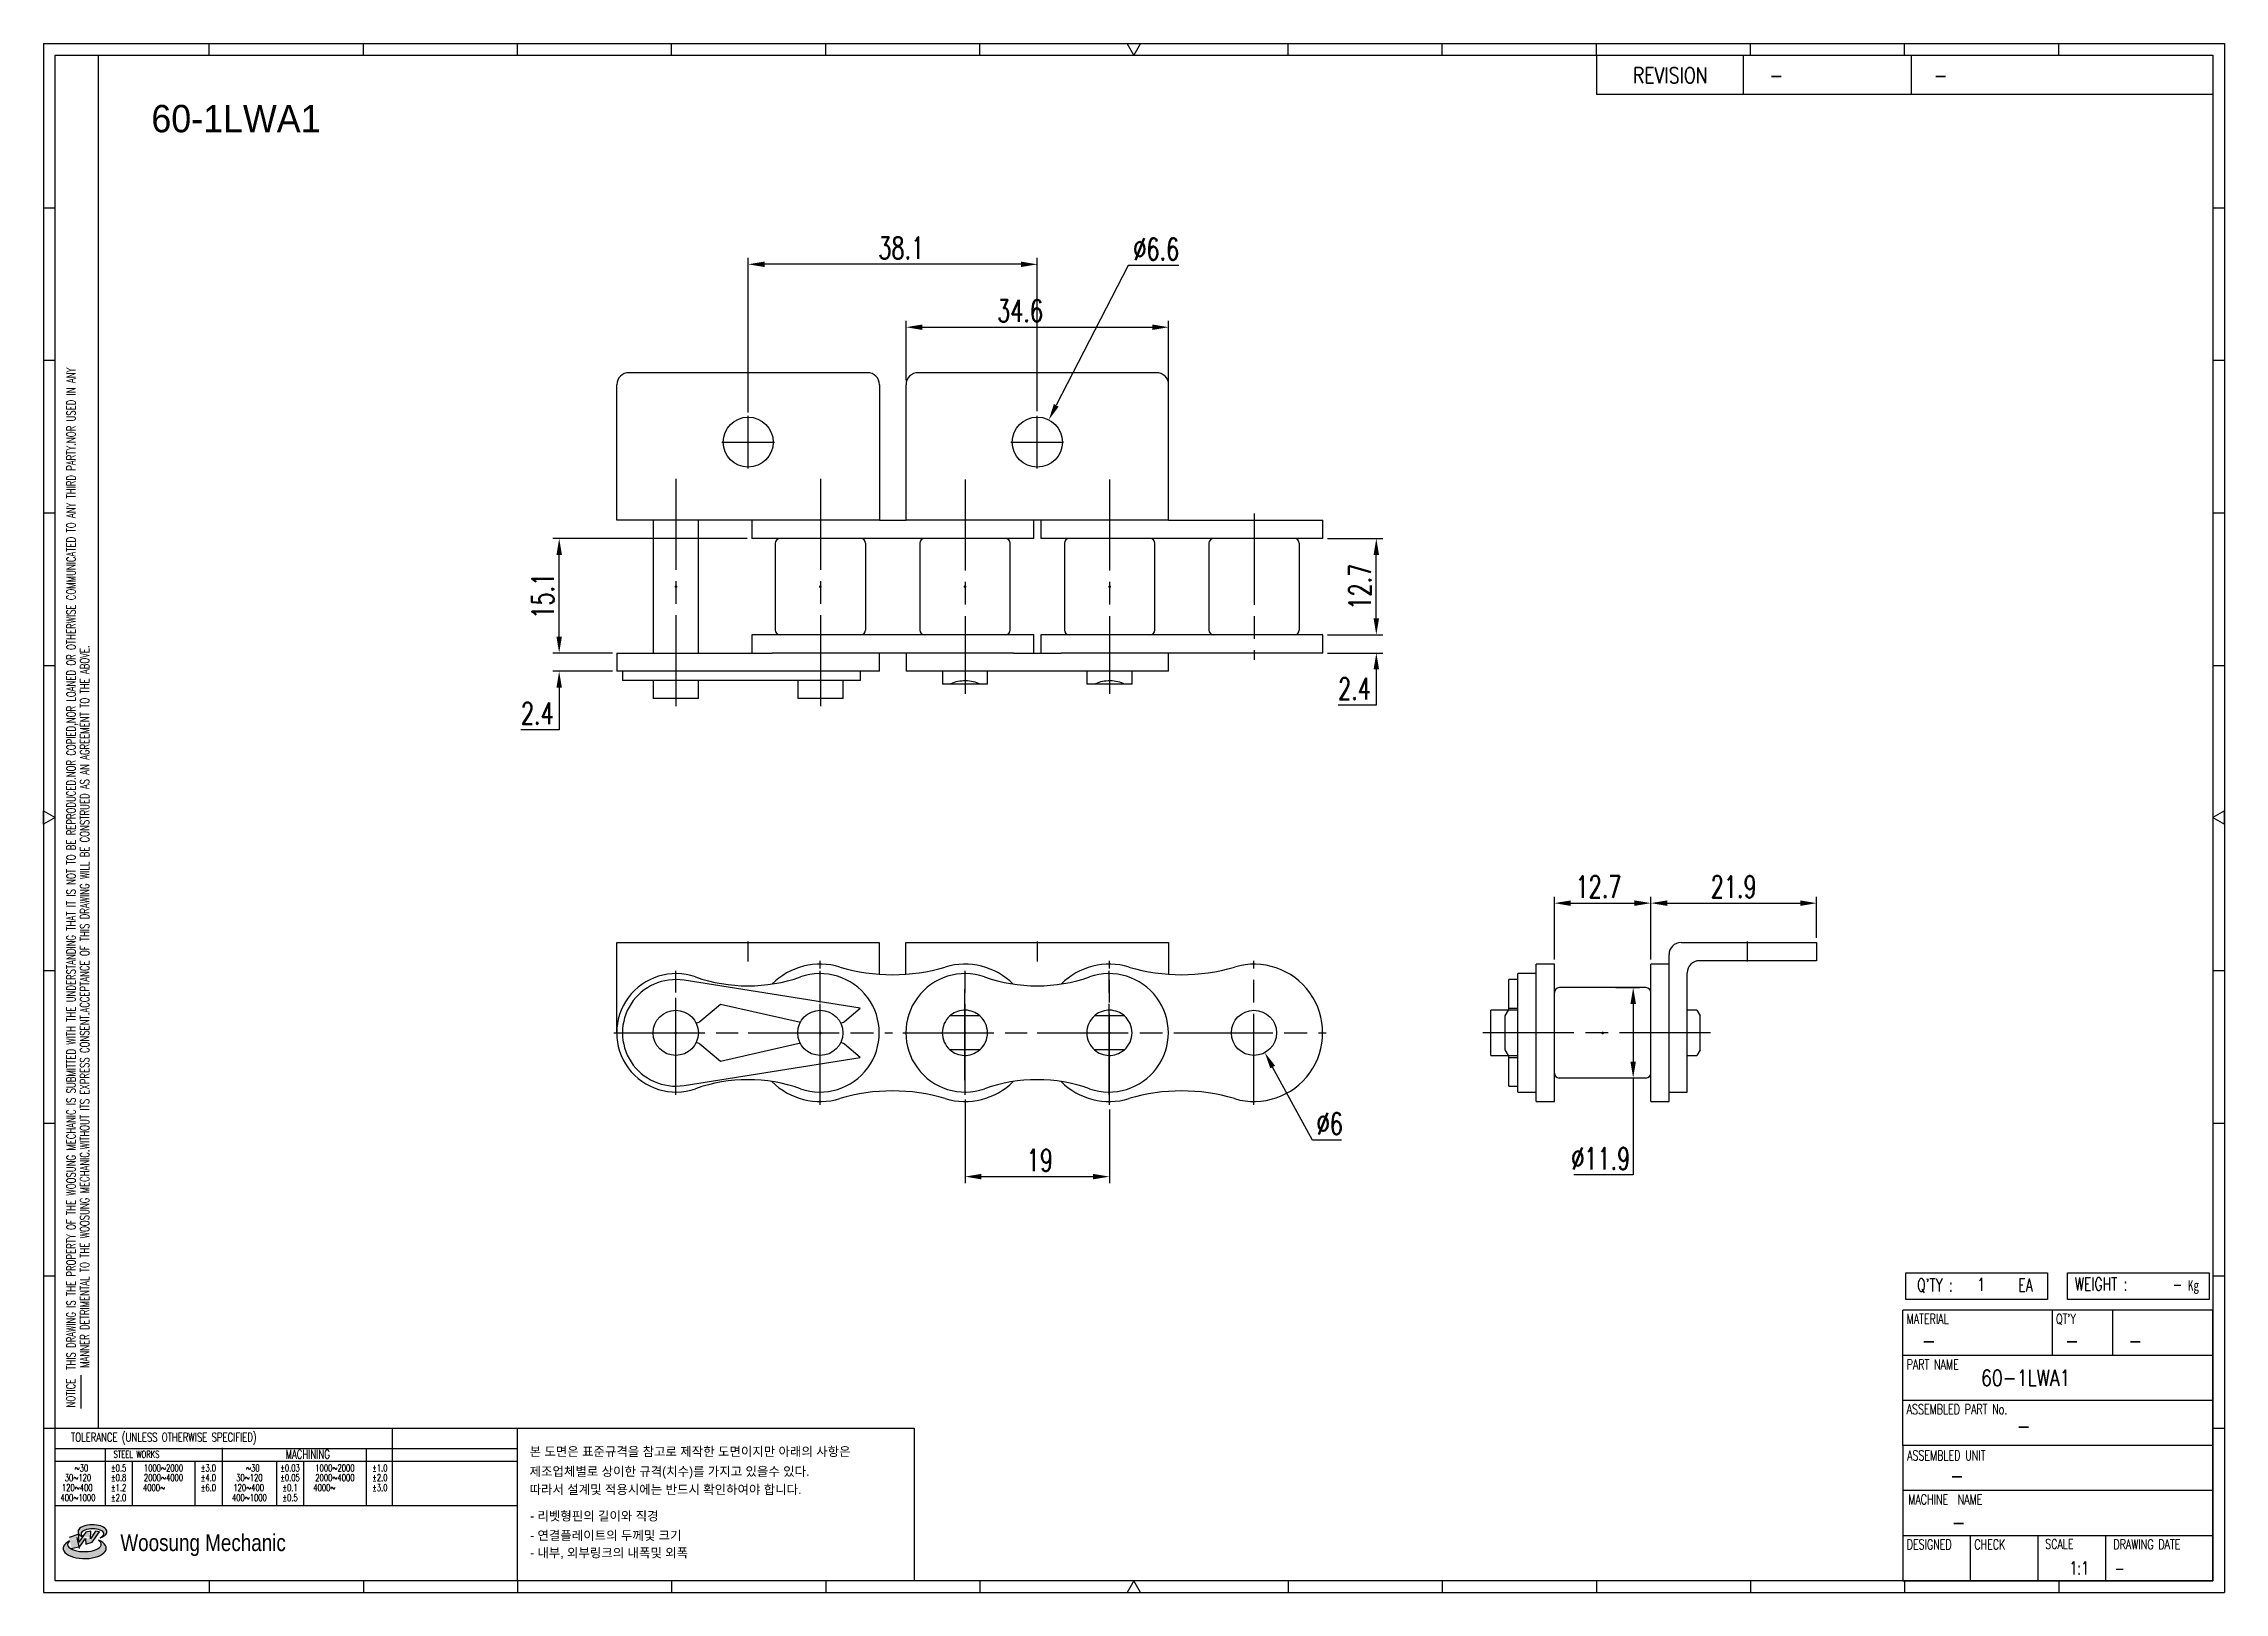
# Model space of a CAD drawing. Header units: millimetres. Extents: x 849 to 1136, y 59 to 263.
import ezdxf
from ezdxf.enums import TextEntityAlignment as Align

# ---------------------------------------------------------------- set-up
doc = ezdxf.new("R2010")
doc.units = ezdxf.units.MM
doc.linetypes.add('AM_ISO08W050', pattern=[18, 12, -1.5, 3, -1.5])
doc.layers.get('Defpoints').update_dxf_attribs({"color": 80})
doc.layers.add('2d ConnectionPoints', color=7, linetype='Continuous', lineweight=50)
doc.layers.add('CL1', color=140, linetype='AM_ISO08W050', lineweight=25)
for name, color, linetype in [('S-DIM', 7, 'Continuous'), ('TITLE', 7, 'Continuous'), ('도면레이아웃', 7, 'Continuous')]:
    doc.layers.add(name, color=color, linetype=linetype)
doc.styles.add('HAN', font='ROMANS.shx', dxfattribs={"width": 0.7, "bigfont": 'whgtxt.shx'})
doc.styles.add('HKD_ST2', font='romans.shx', dxfattribs={"width": 0.7, "height": 4, "bigfont": '@extfont2.shx'})
doc.styles.add('HSG', font='SIMPLEX.shx', dxfattribs={"width": 0.7, "bigfont": 'HSG.shx'})
doc.styles.add('MtXpl_', font='Gulim.ttf')
doc.styles.add('SLDTEXTSTYLE4', font='arial.ttf', dxfattribs={"width": 0.8})
doc.dimstyles.new('AP1.2', dxfattribs={"dimscale": 1.2, "dimtxt": 2.4, "dimasz": 1.8, "dimexe": 0.7, "dimexo": 0.5, "dimgap": 0.6, "dimtad": 1, "dimtoh": 1, "dimdec": 1, "dimrnd": 0.01, "dimzin": 9, "dimdsep": 46, "dimtxsty": 'HSG', "dimcen": 0, "dimclrd": 251, "dimclre": 251, "dimclrt": 60, "dimazin": 2, "dimtp": 1, "dimtm": 1, "dimtfac": 0.5, "dimtdec": 1, "dimtofl": 0, "dimtmove": 0, "dimatfit": 3, "dimfxl": 0, "dimtvp": 1, "dimtolj": 2, "dimlwd": -1, "dimlwe": -1, "dimarcsym": 0})

# ---------------------------------------------------------------- blocks, each defined once
blk = doc.blocks.new('MAST')
at = {"layer": '도면레이아웃'}
h = blk.add_hatch(color=10, dxfattribs=at)
h.paths.add_polyline_path([(1.544, 35.177), (1.554, 34.966), (1.779, 35.034), (2.054, 35.422), (1.908, 35.446), (1.728, 35.167), (1.741, 35.439), (1.547, 35.405), (1.292, 35.041), (1.295, 35.33), (0.943, 35.208), (1.03, 34.8), (1.336, 34.885)])
edge = h.paths.add_edge_path()
edge.add_ellipse((1.795, 35.421), major_axis=(-0.53, 0), ratio=0.487785, start_angle=122.36065, end_angle=403.39574)
edge.add_line((1.411, 35.244), (1.419, 35.261))
edge.add_ellipse((1.798, 35.344), major_axis=(-0.423, 0), ratio=0.444396, start_angle=131.58977, end_angle=386.19408, ccw=False)
edge = h.paths.add_edge_path()
edge.add_ellipse((1.512, 34.815), major_axis=(-0.793, 0), ratio=0.480113, start_angle=314.67633, end_angle=590.85213)
edge.add_ellipse((1.501, 34.958), major_axis=(-0.62, 0), ratio=0.43311, start_angle=331.7024, end_angle=574.42495, ccw=False)
at = {"color": 140}
for p, q in [((0, 90.118), (80.15, 90.118)), ((0, 90.118), (0, 33.191)), ((80.15, 90.118), (80.15, 33.191)), ((57.068, 89.693), (57.068, 88.246)), ((62.47, 89.693), (62.47, 88.246)), ((68.635, 89.693), (68.635, 88.246)), ((79.725, 88.246), (57.068, 88.246)), ((68.449, 43.961), (68.449, 44.936)), ((68.449, 44.936), (73.654, 44.936)), ((73.654, 44.936), (73.654, 43.961)), ((74.39, 43.961), (74.39, 44.936)), ((74.39, 44.936), (79.595, 44.936)), ((79.595, 44.936), (79.595, 43.961)), ((68.336, 38.59), (68.336, 43.563)), ((79.725, 43.563), (68.336, 43.563)), ((73.654, 43.961), (68.449, 43.961)), ((73.827, 43.563), (73.827, 41.905)), ((79.595, 43.961), (74.39, 43.961)), ((76.037, 43.563), (76.037, 41.905)), ((79.725, 38.59), (79.725, 43.563)), ((79.725, 41.905), (68.336, 41.905)), ((79.725, 40.248), (68.336, 40.248)), ((68.336, 38.59), (68.336, 33.616)), ((79.725, 38.59), (68.336, 38.59)), ((79.725, 33.616), (79.725, 38.59)), ((79.725, 36.932), (68.336, 36.932)), ((79.725, 35.274), (68.336, 35.274)), ((70.822, 33.616), (70.822, 35.274)), ((73.309, 33.616), (73.309, 35.274)), ((75.796, 33.616), (75.796, 35.274)), ((0, 33.191), (80.15, 33.191)), ((68.336, 33.616), (79.725, 33.616))]:
    blk.add_line(p, q, dxfattribs=at)
for p, q in [((6.089, 89.693), (6.089, 90.118)), ((11.753, 89.693), (11.753, 90.118)), ((17.418, 89.693), (17.418, 90.118)), ((23.082, 89.693), (23.082, 90.118)), ((28.746, 89.693), (28.746, 90.118)), ((34.411, 89.693), (34.411, 90.118)), ((45.739, 89.693), (45.739, 90.118)), ((51.404, 89.693), (51.404, 90.118)), ((57.068, 89.693), (57.068, 90.118)), ((62.732, 89.693), (62.732, 90.118)), ((68.397, 89.693), (68.397, 90.118)), ((74.061, 89.693), (74.061, 90.118)), ((0, 84.085), (0.425, 84.085)), ((79.725, 84.085), (80.15, 84.085)), ((0, 78.478), (0.425, 78.478)), ((79.725, 78.478), (80.15, 78.478)), ((0, 72.87), (0.425, 72.87)), ((79.725, 72.87), (80.15, 72.87)), ((0, 67.262), (0.425, 67.262)), ((79.725, 67.262), (80.15, 67.262)), ((0, 56.047), (0.425, 56.047)), ((79.725, 56.047), (80.15, 56.047)), ((0, 50.439), (0.425, 50.439)), ((79.725, 50.439), (80.15, 50.439)), ((0, 44.832), (0.425, 44.832)), ((79.725, 44.832), (80.15, 44.832)), ((1.377, 39.947), (1.377, 41.174)), ((0, 39.224), (0.425, 39.224)), ((79.725, 39.224), (80.15, 39.224)), ((6.089, 33.616), (6.089, 33.191)), ((11.753, 33.616), (11.753, 33.191)), ((17.418, 33.616), (17.418, 33.191)), ((23.082, 33.616), (23.082, 33.191)), ((28.746, 33.616), (28.746, 33.191)), ((34.411, 33.616), (34.411, 33.191)), ((45.739, 33.616), (45.739, 33.191)), ((51.404, 33.616), (51.404, 33.191)), ((57.068, 33.616), (57.068, 33.191)), ((62.732, 33.616), (62.732, 33.191)), ((68.397, 33.616), (68.397, 33.191)), ((74.061, 33.616), (74.061, 33.191))]:
    blk.add_line(p, q)
at = {"color": 2}
for p, q in [((2.017, 39.224), (2.017, 89.693)), ((0.425, 39.224), (17.418, 39.224)), ((0.425, 38.487), (17.418, 38.487)), ((2.257, 38.487), (2.257, 36.382)), ((6.557, 38.5), (6.557, 36.382)), ((11.857, 38.487), (11.857, 36.382)), ((12.816, 39.224), (12.816, 36.382)), ((17.418, 33.616), (17.418, 39.224)), ((0.425, 38.012), (17.418, 38.012)), ((3.257, 38.012), (3.257, 36.382)), ((5.557, 38.012), (5.557, 36.382)), ((8.557, 38.012), (8.557, 36.382)), ((9.557, 38.026), (9.557, 36.382)), ((0.425, 36.382), (17.418, 36.382))]:
    blk.add_line(p, q, dxfattribs=at)
for points in [[(40.075, 89.693), (39.83, 90.118), (40.32, 90.118)], [(0.425, 61.679), (0, 61.433), (0, 61.924)], [(79.725, 61.679), (80.15, 61.433), (80.15, 61.924)], [(40.075, 33.616), (39.83, 33.191), (40.32, 33.191)]]:
    blk.add_lwpolyline(points, close=True)
at = {"color": 140}
blk.add_lwpolyline([(0.425, 89.693), (79.725, 89.693), (79.725, 33.616), (0.425, 33.616)], close=True, dxfattribs=at)
at = {"layer": '도면레이아웃'}
for p, q in [((1.295, 35.33), (0.943, 35.208)), ((1.547, 35.405), (1.292, 35.041)), ((1.292, 35.041), (1.295, 35.33)), ((1.741, 35.439), (1.547, 35.405)), ((1.908, 35.446), (1.728, 35.167)), ((1.728, 35.167), (1.741, 35.439)), ((1.779, 35.034), (2.054, 35.422)), ((2.054, 35.422), (1.908, 35.446)), ((1.03, 34.8), (1.336, 34.885)), ((1.224, 35.208), (1.311, 34.8)), ((1.224, 35.208), (1.224, 35.208)), ((1.336, 34.885), (1.544, 35.177)), ((1.419, 35.261), (1.411, 35.244)), ((1.544, 35.177), (1.554, 34.966)), ((1.554, 34.966), (1.779, 35.034))]:
    blk.add_line(p, q, dxfattribs=at)
for centre, major_axis, ratio, start_param, end_param in [((1.795, 35.421), (-0.53, 0), 0.487785, 2.135596, 7.040584), ((1.798, 35.344), (-0.423, 0), 0.444396, 2.296675, 6.740358), ((1.512, 34.815), (-0.793, 0), 0.480113, 5.492138, 10.312315), ((1.501, 34.958), (-0.62, 0), 0.43311, 5.789299, 10.025607)]:
    blk.add_ellipse(centre, major_axis=major_axis, ratio=ratio, start_param=start_param, end_param=end_param, dxfattribs=at)
for s, height, style, width, p in [('REVISION', 0.5806, 'HAN', 0.8, (58.415, 88.664)), ('-', 0.581, 'HAN', 0.8, (63.426, 88.664)), ('-', 0.581, 'HAN', 0.8, (69.468, 88.664)), ("Q'TY : ", 0.4746, 'HKD_ST2', 0.7, (68.857, 44.253)), ('1', 0.475, 'HKD_ST2', 0.7, (71.071, 44.275)), ('EA', 0.4746, 'HKD_ST2', 0.7, (72.578, 44.253)), ('WEIGHT : ', 0.4746, 'HKD_ST2', 0.7, (74.65, 44.286)), ('-', 0.581, 'HAN', 0.8, (69.029, 42.157)), ('-', 0.581, 'HAN', 0.8, (74.289, 42.157)), ('-', 0.581, 'HAN', 0.8, (76.623, 42.157)), ('-', 0.581, 'HAN', 0.8, (72.515, 39.013)), ('-', 0.581, 'HAN', 0.8, (70.067, 37.189)), ('-', 0.581, 'HAN', 0.8, (70.126, 35.48)), ('1:1', 0.4746, 'HKD_ST2', 0.7, (74.458, 33.848)), ('-', 0.475, 'HKD_ST2', 0.7, (76.112, 33.837))]:
    blk.add_text(s, height=height, dxfattribs=dict(style=style, width=width)).set_placement(p)
at = {"color": 6, "style": 'HKD_ST2', "width": 0.7}
for s, p in [(' THIS DRAWING IS THE PROPERTY OF THE WOOSUNG MECHANIC IS SUBMITTED WITH THE UNDERSTANDING THAT IT IS NOT TO BE REPRODUCED.NOR COPIED,NOR LOANED OR OTHERWISE COMMUNICATED TO ANY THIRD PARTY.NOR USED IN ANY', (1.173, 41.217)), ('MANNER DETRIMENTAL TO THE WOOSUNG MECHANIC.WITHOUT ITS EXPRESS CONSENT.ACCEPTANCE OF THIS DRAWING WILL BE CONSTRUED AS AN AGREEMENT TO THE ABOVE.', (1.672, 41.447))]:
    blk.add_text(s, height=0.326266, rotation=90, dxfattribs=at).set_placement(p)
at = {"style": 'HKD_ST2', "width": 0.7}
blk.add_text('-', height=0.475, dxfattribs=at).set_placement((78.613, 44.286), align=Align.RIGHT)
at = {"color": 254, "style": 'HKD_ST2', "width": 0.7}
for s, height, p in [('MATERIAL', 0.3651, (68.474, 43.425)), ("QT'Y", 0.3651, (73.965, 43.425)), ('PART NAME', 0.3651, (68.474, 41.756)), ('ASSEMBLED PART No.', 0.36511, (68.474, 40.109)), ('ASSEMBLED UNIT', 0.36511, (68.49, 38.408)), ('MACHINE  NAME', 0.36511, (68.532, 36.794)), ('DESIGNED', 0.3651, (68.474, 35.136)), ('CHECK', 0.3651, (70.961, 35.136)), ('SCALE', 0.3651, (73.566, 35.153)), ('DRAWING DATE', 0.36511, (76.071, 35.141))]:
    blk.add_text(s, height=height, dxfattribs=at).set_placement(p, align=Align.TOP_LEFT)
at = {"style": 'HKD_ST2', "width": 0.7}
blk.add_text('NOTICE', height=0.3263, rotation=90, dxfattribs=at).set_placement((1.163, 39.988))
blk.add_text('TOLERANCE (UNLESS OTHERWISE SPECIFIED)', height=0.32627, dxfattribs=at).set_placement((4.417, 38.896), align=Align.MIDDLE_CENTER)
at = {"color": 4, "style": 'HKD_ST2', "width": 0.7}
for s, height, p in [('%%12630', 0.261, (1.389, 37.762)), ('1000%%1262000', 0.26101, (4.407, 37.762)), ('%%12630', 0.261, (7.689, 37.762)), ('1000%%1262000', 0.26101, (10.707, 37.762)), ('120%%126400', 0.26101, (1.237, 37.045)), ('30%%126120', 0.261, (1.263, 37.411)), ('4000%%126', 0.261, (4.061, 37.045)), ('2000%%1264000', 0.26101, (4.407, 37.411)), ('120%%126400', 0.26101, (7.537, 37.045)), ('30%%126120', 0.261, (7.563, 37.411)), ('4000%%126', 0.261, (10.321, 37.045)), ('2000%%1264000', 0.26101, (10.707, 37.411)), ('400%%1261000', 0.26101, (1.263, 36.67)), ('400%%1261000', 0.26101, (7.563, 36.67))]:
    blk.add_text(s, height=height, dxfattribs=at).set_placement(p, align=Align.MIDDLE_CENTER)
for s, height, p in [('%%P0.5', 0.261, (2.757, 37.762)), ('STEEL WORKS', 0.26101, (3.416, 38.268)), ('%%P3.0', 0.261, (6.057, 37.762)), ('%%P0.03', 0.261, (9.057, 37.762)), ('MACHINING', 0.3263, (9.707, 38.27)), ('%%P1.0', 0.261, (12.357, 37.762)), ('%%P0.8', 0.261, (2.757, 37.411)), ('%%P1.2', 0.261, (2.757, 37.045)), ('%%P4.0', 0.261, (6.057, 37.411)), ('%%P6.0', 0.261, (6.057, 37.045)), ('%%P0.05', 0.261, (9.057, 37.411)), ('%%P0.1', 0.261, (9.057, 37.045)), ('%%P2.0', 0.261, (12.357, 37.411)), ('%%P3.0', 0.261, (12.357, 37.045)), ('%%P2.0', 0.261, (2.757, 36.67)), ('%%P0.5', 0.261, (9.057, 36.67))]:
    blk.add_text(s, height=height, dxfattribs=at).set_placement(p, align=Align.MIDDLE)
at = {"color": 1, "style": 'SLDTEXTSTYLE4', "width": 0.8}
blk.add_text('Woosung Mechanic', height=0.61957, dxfattribs=at).set_placement((2.822, 34.711))
at = {"layer": 'TITLE', "width": 0.8}
blk.add_text('Kg', height=0.3789, dxfattribs=at).set_placement((78.807, 44.286))
blk = doc.blocks.new('*D2')
at = {"layer": 'Defpoints', "color": 0, "transparency": 16777216}
for p in [(1017.32, 184.95), (1024.37, 184.95), (1017.32, 182.55)]:
    blk.add_point(p, dxfattribs=at)
at = {"layer": 'S-DIM', "color": 251, "linetype": 'ByBlock', "transparency": 16777216}
for p, q in [((1024.37, 187.11), (1024.37, 189.27)), ((1017.92, 184.95), (1025.21, 184.95)), ((1017.92, 182.55), (1025.21, 182.55)), ((1024.37, 180.39), (1024.37, 175.7)), ((1024.37, 175.7), (1019.33, 175.7))]:
    blk.add_line(p, q, dxfattribs=at)
at = {"layer": 'S-DIM', "color": 251, "transparency": 16777216}
for points in [[(1024.01, 187.11), (1024.73, 187.11), (1024.37, 184.95)], [(1024.01, 180.39), (1024.73, 180.39), (1024.37, 182.55)]]:
    blk.add_solid(points, dxfattribs=at)
at = {"layer": 'S-DIM', "color": 60, "transparency": 16777216, "insert": (1021.49, 177.86), "char_height": 2.88, "attachment_point": 5, "style": 'HSG'}
blk.add_mtext('\\A2;2.4', dxfattribs=at)
blk = doc.blocks.new('*D3')
at = {"layer": 'Defpoints', "color": 0, "transparency": 16777216}
for p in [(1017.32, 197.65), (1024.37, 197.65), (1017.32, 184.95)]:
    blk.add_point(p, dxfattribs=at)
at = {"layer": 'S-DIM', "color": 251, "linetype": 'ByBlock', "transparency": 16777216}
for p, q in [((1017.92, 197.65), (1025.21, 197.65)), ((1024.37, 187.11), (1024.37, 195.49)), ((1017.92, 184.95), (1025.21, 184.95))]:
    blk.add_line(p, q, dxfattribs=at)
at = {"layer": 'S-DIM', "color": 251, "transparency": 16777216}
for points in [[(1024.01, 195.49), (1024.73, 195.49), (1024.37, 197.65)], [(1024.01, 187.11), (1024.73, 187.11), (1024.37, 184.95)]]:
    blk.add_solid(points, dxfattribs=at)
at = {"layer": 'S-DIM', "color": 60, "transparency": 16777216, "insert": (1022.21, 191.3), "char_height": 2.88, "attachment_point": 5, "rotation": 90, "style": 'HSG'}
blk.add_mtext('\\A2;12.7', dxfattribs=at)
blk = doc.blocks.new('*D4')
at = {"layer": 'Defpoints', "color": 0, "transparency": 16777216}
for p in [(941.6, 233.78), (941.6, 213.65), (979.7, 213.81)]:
    blk.add_point(p, dxfattribs=at)
at = {"layer": 'S-DIM', "color": 251, "linetype": 'ByBlock', "transparency": 16777216}
for p, q in [((941.6, 214.25), (941.6, 234.62)), ((977.54, 233.78), (943.76, 233.78)), ((979.7, 214.41), (979.7, 234.62))]:
    blk.add_line(p, q, dxfattribs=at)
at = {"layer": 'S-DIM', "color": 251, "transparency": 16777216}
for points in [[(943.76, 234.14), (943.76, 233.42), (941.6, 233.78)], [(977.54, 234.14), (977.54, 233.42), (979.7, 233.78)]]:
    blk.add_solid(points, dxfattribs=at)
at = {"layer": 'S-DIM', "color": 60, "transparency": 16777216, "insert": (961.77, 235.94), "char_height": 2.88, "attachment_point": 5, "style": 'HSG'}
blk.add_mtext('\\A2;38.1', dxfattribs=at)
blk = doc.blocks.new('*D5')
at = {"layer": 'Defpoints', "color": 0, "transparency": 16777216}
for p in [(997, 225.49), (962.4, 217.91), (997, 216.09)]:
    blk.add_point(p, dxfattribs=at)
at = {"layer": 'S-DIM', "color": 251, "linetype": 'ByBlock', "transparency": 16777216}
for p, q in [((962.4, 218.51), (962.4, 226.33)), ((964.56, 225.49), (994.84, 225.49)), ((997, 216.69), (997, 226.33))]:
    blk.add_line(p, q, dxfattribs=at)
at = {"layer": 'S-DIM', "color": 251, "transparency": 16777216}
for points in [[(964.56, 225.85), (964.56, 225.13), (962.4, 225.49)], [(994.84, 225.85), (994.84, 225.13), (997, 225.49)]]:
    blk.add_solid(points, dxfattribs=at)
at = {"layer": 'S-DIM', "color": 60, "transparency": 16777216, "insert": (977.43, 227.65), "char_height": 2.88, "attachment_point": 5, "style": 'HSG'}
blk.add_mtext('\\A2;34.6', dxfattribs=at)
blk = doc.blocks.new('*D6')
at = {"layer": 'Defpoints', "color": 0, "transparency": 16777216}
for p in [(981.21, 213.28), (978.19, 207.42)]:
    blk.add_point(p, dxfattribs=at)
at = {"layer": 'S-DIM', "color": 251, "linetype": 'ByBlock', "transparency": 16777216}
for p, q in [((991.68, 233.62), (982.2, 215.2)), ((998.35, 233.62), (991.68, 233.62))]:
    blk.add_line(p, q, dxfattribs=at)
at = {"layer": 'S-DIM', "color": 251, "transparency": 16777216}
blk.add_solid([(981.88, 215.37), (982.52, 215.04), (981.21, 213.28)], dxfattribs=at)
at = {"layer": 'S-DIM', "color": 60, "transparency": 16777216, "insert": (995.37, 235.78), "char_height": 2.88, "attachment_point": 5, "style": 'HSG'}
blk.add_mtext('\\A2;∅6.6', dxfattribs=at)
blk = doc.blocks.new('*D7')
at = {"layer": 'Defpoints', "color": 0, "transparency": 16777216}
for p in [(916.69, 182.55), (924.3, 182.55), (924.3, 180.15)]:
    blk.add_point(p, dxfattribs=at)
at = {"layer": 'S-DIM', "color": 251, "linetype": 'ByBlock', "transparency": 16777216}
for p, q in [((916.69, 184.71), (916.69, 186.87)), ((923.7, 182.55), (915.85, 182.55)), ((923.7, 180.15), (915.85, 180.15)), ((916.69, 177.99), (916.69, 172.44)), ((916.69, 172.44), (911.65, 172.44))]:
    blk.add_line(p, q, dxfattribs=at)
at = {"layer": 'S-DIM', "color": 251, "transparency": 16777216}
for points in [[(916.33, 184.71), (917.05, 184.71), (916.69, 182.55)], [(916.33, 177.99), (917.05, 177.99), (916.69, 180.15)]]:
    blk.add_solid(points, dxfattribs=at)
at = {"layer": 'S-DIM', "color": 60, "transparency": 16777216, "insert": (913.81, 174.6), "char_height": 2.88, "attachment_point": 5, "style": 'HSG'}
blk.add_mtext('\\A2;2.4', dxfattribs=at)
blk = doc.blocks.new('*D8')
at = {"layer": 'Defpoints', "color": 0, "transparency": 16777216}
for p in [(916.69, 197.65), (942.07, 197.65), (924.3, 182.55)]:
    blk.add_point(p, dxfattribs=at)
at = {"layer": 'S-DIM', "color": 251, "linetype": 'ByBlock', "transparency": 16777216}
for p, q in [((941.47, 197.65), (915.85, 197.65)), ((916.69, 184.71), (916.69, 195.49)), ((923.7, 182.55), (915.85, 182.55))]:
    blk.add_line(p, q, dxfattribs=at)
at = {"layer": 'S-DIM', "color": 251, "transparency": 16777216}
for points in [[(916.33, 195.49), (917.05, 195.49), (916.69, 197.65)], [(916.33, 184.71), (917.05, 184.71), (916.69, 182.55)]]:
    blk.add_solid(points, dxfattribs=at)
at = {"layer": 'S-DIM', "color": 60, "transparency": 16777216, "insert": (914.53, 190.1), "char_height": 2.88, "attachment_point": 5, "rotation": 90, "style": 'HSG'}
blk.add_mtext('\\A2;15.1', dxfattribs=at)
blk = doc.blocks.new('*D9')
at = {"layer": 'Defpoints', "color": 0, "transparency": 16777216}
for p in [(970.17, 124.31), (989.2, 123), (989.2, 113.55)]:
    blk.add_point(p, dxfattribs=at)
at = {"layer": 'S-DIM', "color": 251, "linetype": 'ByBlock', "transparency": 16777216}
for p, q in [((970.17, 123.71), (970.17, 112.71)), ((989.2, 122.4), (989.2, 112.71)), ((972.33, 113.55), (987.04, 113.55))]:
    blk.add_line(p, q, dxfattribs=at)
at = {"layer": 'S-DIM', "color": 251, "transparency": 16777216}
for points in [[(972.33, 113.91), (972.33, 113.19), (970.17, 113.55)], [(987.04, 113.91), (987.04, 113.19), (989.2, 113.55)]]:
    blk.add_solid(points, dxfattribs=at)
at = {"layer": 'S-DIM', "color": 60, "transparency": 16777216, "insert": (980.03, 115.71), "char_height": 2.88, "attachment_point": 5, "style": 'HSG'}
blk.add_mtext('\\A2;19', dxfattribs=at)
blk = doc.blocks.new('*D10')
at = {"layer": 'Defpoints', "color": 0, "transparency": 16777216}
for p in [(1006.82, 135.12), (1009.68, 129.89)]:
    blk.add_point(p, dxfattribs=at)
at = {"layer": 'S-DIM', "color": 251, "linetype": 'ByBlock', "transparency": 16777216}
for p, q in [((1015.97, 118.37), (1010.71, 127.99)), ((1019.77, 118.37), (1015.97, 118.37))]:
    blk.add_line(p, q, dxfattribs=at)
at = {"layer": 'S-DIM', "color": 251, "transparency": 16777216}
blk.add_solid([(1011.03, 128.17), (1010.4, 127.82), (1009.68, 129.89)], dxfattribs=at)
at = {"layer": 'S-DIM', "color": 60, "transparency": 16777216, "insert": (1018.23, 120.53), "char_height": 2.88, "attachment_point": 5, "style": 'HSG'}
blk.add_mtext('\\A2;∅6', dxfattribs=at)
blk = doc.blocks.new('*D11')
at = {"layer": 'Defpoints', "color": 0, "transparency": 16777216}
for p in [(1060.54, 149.59), (1047.84, 141.55), (1060.54, 141.55)]:
    blk.add_point(p, dxfattribs=at)
at = {"layer": 'S-DIM', "color": 251, "linetype": 'ByBlock', "transparency": 16777216}
for p, q in [((1047.84, 142.15), (1047.84, 150.43)), ((1050, 149.59), (1058.38, 149.59)), ((1060.54, 142.15), (1060.54, 150.43))]:
    blk.add_line(p, q, dxfattribs=at)
at = {"layer": 'S-DIM', "color": 251, "transparency": 16777216}
for points in [[(1050, 149.95), (1050, 149.23), (1047.84, 149.59)], [(1058.38, 149.95), (1058.38, 149.23), (1060.54, 149.59)]]:
    blk.add_solid(points, dxfattribs=at)
at = {"layer": 'S-DIM', "color": 60, "transparency": 16777216, "insert": (1053.65, 151.75), "char_height": 2.88, "attachment_point": 5, "style": 'HSG'}
blk.add_mtext('\\A2;12.7', dxfattribs=at)
blk = doc.blocks.new('*D12')
at = {"layer": 'Defpoints', "color": 0, "transparency": 16777216}
for p in [(1082.39, 149.59), (1082.39, 144.4), (1060.54, 141.55)]:
    blk.add_point(p, dxfattribs=at)
at = {"layer": 'S-DIM', "color": 251, "linetype": 'ByBlock', "transparency": 16777216}
for p, q in [((1060.54, 142.15), (1060.54, 150.43)), ((1062.7, 149.59), (1080.23, 149.59)), ((1082.39, 145), (1082.39, 150.43))]:
    blk.add_line(p, q, dxfattribs=at)
at = {"layer": 'S-DIM', "color": 251, "transparency": 16777216}
for points in [[(1062.7, 149.95), (1062.7, 149.23), (1060.54, 149.59)], [(1080.23, 149.95), (1080.23, 149.23), (1082.39, 149.59)]]:
    blk.add_solid(points, dxfattribs=at)
at = {"layer": 'S-DIM', "color": 60, "transparency": 16777216, "insert": (1071.46, 151.75), "char_height": 2.88, "attachment_point": 5, "style": 'HSG'}
blk.add_mtext('\\A2;21.9', dxfattribs=at)
blk = doc.blocks.new('*D13')
at = {"layer": 'Defpoints', "color": 0, "transparency": 16777216}
for p in [(1055.33, 138.46), (1055.33, 126.55), (1058.22, 126.55)]:
    blk.add_point(p, dxfattribs=at)
at = {"layer": 'S-DIM', "color": 251, "linetype": 'ByBlock', "transparency": 16777216}
for p, q in [((1055.93, 138.46), (1059.06, 138.46)), ((1058.22, 136.3), (1058.22, 128.71)), ((1055.93, 126.55), (1059.06, 126.55)), ((1058.22, 126.55), (1058.22, 113.78)), ((1058.22, 113.78), (1050.39, 113.78))]:
    blk.add_line(p, q, dxfattribs=at)
at = {"layer": 'S-DIM', "color": 251, "transparency": 16777216}
for points in [[(1057.86, 136.3), (1058.58, 136.3), (1058.22, 138.46)], [(1057.86, 128.71), (1058.58, 128.71), (1058.22, 126.55)]]:
    blk.add_solid(points, dxfattribs=at)
at = {"layer": 'S-DIM', "color": 60, "transparency": 16777216, "insert": (1053.94, 115.94), "char_height": 2.88, "attachment_point": 5, "style": 'HSG'}
blk.add_mtext('\\A2;%%c11.9', dxfattribs=at)

msp = doc.modelspace()

# ---------------------------------------------------------------- linework, layer by layer
for p, q in [((957.31, 219.5), (925.89, 219.5)), ((995.41, 219.5), (963.99, 219.5)), ((924.3, 200.05), (924.3, 217.91)), ((958.9, 217.91), (958.9, 200.05)), ((962.4, 200.05), (962.4, 217.91)), ((997, 200.05), (997, 217.91)), ((958.9, 200.05), (924.3, 200.05)), ((929.09, 200.05), (929.09, 182.55)), ((935.05, 182.55), (935.05, 200.05)), ((942.07, 200.05), (942.07, 197.65)), ((958.9, 200.05), (962.4, 200.05)), ((997, 200.05), (962.4, 200.05)), ((979.22, 197.65), (979.22, 200.05)), ((980.17, 200.05), (980.17, 197.65)), ((997, 200.05), (1017.32, 200.05)), ((1017.32, 197.65), (1017.32, 200.05)), ((979.22, 197.65), (942.07, 197.65)), ((945.17, 197.01), (945.17, 185.58)), ((957.08, 185.58), (957.08, 197.01)), ((964.22, 197.01), (964.22, 185.58)), ((976.13, 185.58), (976.13, 197.01)), ((1017.32, 197.65), (980.17, 197.65)), ((983.27, 197.01), (983.27, 185.58)), ((995.18, 185.58), (995.18, 197.01)), ((1002.32, 197.01), (1002.32, 185.58)), ((1014.23, 185.58), (1014.23, 197.01)), ((979.22, 184.95), (942.07, 184.95)), ((942.07, 184.95), (942.07, 182.55)), ((979.22, 182.55), (979.22, 184.95)), ((1017.32, 184.95), (980.17, 184.95)), ((980.17, 184.95), (980.17, 182.55)), ((1017.32, 182.55), (1017.32, 184.95)), ((924.3, 182.55), (944.74, 182.55)), ((924.3, 182.55), (924.3, 180.15)), ((976.55, 182.55), (944.74, 182.55)), ((958.9, 180.15), (958.9, 182.55)), ((962.4, 182.55), (962.4, 180.15)), ((976.55, 182.55), (982.84, 182.55)), ((1017.32, 182.55), (982.84, 182.55)), ((997, 180.15), (997, 182.55)), ((958.9, 180.15), (924.3, 180.15)), ((925.05, 180.15), (925.05, 178.95)), ((956.4, 178.95), (925.05, 178.95)), ((929.09, 178.95), (929.09, 176.55)), ((935.05, 176.55), (935.05, 178.95)), ((948.14, 178.95), (948.14, 176.55)), ((954.1, 176.55), (954.1, 178.95)), ((956.4, 178.95), (956.4, 180.15)), ((997, 180.15), (962.4, 180.15)), ((967.19, 180.15), (967.19, 178.45)), ((973.15, 178.45), (967.19, 178.45)), ((973.15, 178.45), (973.15, 180.15)), ((986.24, 180.15), (986.24, 178.45)), ((992.2, 178.45), (986.24, 178.45)), ((992.2, 178.45), (992.2, 180.15)), ((935.05, 176.55), (929.09, 176.55)), ((954.1, 176.55), (948.14, 176.55)), ((924.27, 144.4), (958.87, 144.4)), ((924.27, 132.5), (924.27, 144.4)), ((958.87, 144.4), (958.87, 140.23)), ((962.37, 144.4), (996.97, 144.4)), ((962.37, 140.23), (962.37, 144.4)), ((996.97, 144.4), (996.97, 140.23)), ((1064.53, 144.4), (1082.39, 144.4)), ((1082.39, 144.4), (1082.39, 142)), ((1047.84, 141.55), (1045.44, 141.55)), ((1045.44, 123.45), (1045.44, 141.55)), ((1047.84, 123.45), (1047.84, 141.55)), ((1062.94, 141.55), (1060.54, 141.55)), ((1060.54, 123.45), (1060.54, 141.55)), ((1062.94, 141.55), (1062.94, 142.81)), ((1062.94, 123.45), (1062.94, 141.55)), ((1082.39, 142), (1066.93, 142)), ((956.37, 135.76), (933.15, 139.44)), ((1043.04, 139.52), (1041.84, 139.52)), ((1041.84, 135.48), (1041.84, 139.52)), ((1045.44, 140.3), (1043.04, 140.3)), ((1043.04, 124.7), (1043.04, 140.3)), ((1059.9, 138.46), (1048.47, 138.46)), ((1065.34, 124.7), (1065.34, 140.41)), ((935.23, 134), (937.96, 136.29)), ((937.96, 136.29), (948.32, 133.93)), ((954.28, 134), (956.37, 135.76)), ((1039.44, 129.52), (1039.44, 135.48)), ((1041.77, 135.48), (1039.44, 135.48)), ((1041.34, 134.74), (1041.77, 135.48)), ((1043.04, 135.48), (1041.77, 135.48)), ((1041.84, 135.76), (1043.04, 135.76)), ((1066.61, 135.48), (1065.34, 135.48)), ((1066.61, 135.48), (1067.04, 134.74)), ((972.12, 134.74), (968.18, 134.74)), ((991.17, 134.74), (987.23, 134.74)), ((1041.34, 130.27), (1041.34, 134.74)), ((1067.04, 130.27), (1067.04, 134.74)), ((937.96, 128.72), (935.23, 131.01)), ((948.32, 131.08), (937.96, 128.72)), ((956.37, 129.25), (954.28, 131.01)), ((972.12, 130.27), (968.18, 130.27)), ((991.17, 130.27), (987.23, 130.27)), ((1039.44, 129.52), (1041.77, 129.52)), ((1041.77, 129.52), (1041.34, 130.27)), ((1041.77, 129.52), (1043.04, 129.52)), ((1041.84, 125.48), (1041.84, 129.52)), ((1065.34, 129.52), (1066.61, 129.52)), ((1067.04, 130.27), (1066.61, 129.52)), ((933.15, 125.57), (956.37, 129.25)), ((1041.84, 129.25), (1043.04, 129.25)), ((1048.47, 126.55), (1059.9, 126.55)), ((1041.84, 125.48), (1043.04, 125.48)), ((1043.04, 124.7), (1045.44, 124.7)), ((1062.94, 124.7), (1065.34, 124.7)), ((1045.44, 123.45), (1047.84, 123.45)), ((1060.54, 123.45), (1062.94, 123.45))]:
    msp.add_line(p, q)
for points in [[(972.14, 178.45), (971.94, 178.54), (971.73, 178.63), (971.5, 178.7), (971.26, 178.76), (971.01, 178.81), (970.76, 178.85), (970.5, 178.87), (970.25, 178.88), (969.99, 178.88), (969.73, 178.86), (969.47, 178.83), (969.22, 178.79), (968.98, 178.74), (968.75, 178.67), (968.52, 178.59), (968.31, 178.5), (968.2, 178.45)], [(991.19, 178.45), (990.99, 178.54), (990.78, 178.63), (990.55, 178.7), (990.31, 178.76), (990.06, 178.81), (989.81, 178.85), (989.55, 178.87), (989.3, 178.88), (989.04, 178.88), (988.78, 178.86), (988.52, 178.83), (988.27, 178.79), (988.03, 178.74), (987.8, 178.67), (987.57, 178.59), (987.36, 178.5), (987.25, 178.45)], [(972.12, 134.74), (971.92, 134.9), (971.7, 135.05), (971.47, 135.17), (971.24, 135.28), (970.99, 135.36), (970.74, 135.42), (970.48, 135.47), (970.22, 135.48), (969.96, 135.48), (969.7, 135.45), (969.45, 135.4), (969.2, 135.33), (968.95, 135.23), (968.72, 135.12), (968.5, 134.99), (968.29, 134.83), (968.18, 134.74)], [(991.17, 134.74), (990.97, 134.9), (990.75, 135.05), (990.52, 135.17), (990.29, 135.28), (990.04, 135.36), (989.79, 135.42), (989.53, 135.47), (989.27, 135.48), (989.01, 135.48), (988.75, 135.45), (988.5, 135.4), (988.25, 135.33), (988, 135.23), (987.77, 135.12), (987.55, 134.99), (987.34, 134.83), (987.23, 134.74)], [(968.18, 130.27), (968.38, 130.11), (968.59, 129.96), (968.82, 129.83), (969.06, 129.73), (969.31, 129.65), (969.56, 129.58), (969.81, 129.54), (970.07, 129.52), (970.33, 129.53), (970.59, 129.56), (970.85, 129.61), (971.1, 129.68), (971.34, 129.77), (971.57, 129.89), (971.8, 130.02), (972.01, 130.17), (972.12, 130.27)], [(987.23, 130.27), (987.43, 130.11), (987.64, 129.96), (987.87, 129.83), (988.11, 129.73), (988.36, 129.65), (988.61, 129.58), (988.86, 129.54), (989.12, 129.52), (989.38, 129.53), (989.64, 129.56), (989.9, 129.61), (990.15, 129.68), (990.39, 129.77), (990.62, 129.89), (990.85, 130.02), (991.06, 130.17), (991.17, 130.27)]]:
    msp.add_lwpolyline(points)
at = {"color": 140}
msp.add_lwpolyline([(911.2, 80.39), (963.48, 80.39), (963.48, 60.28), (911.2, 60.28)], close=True, dxfattribs=at)
for centre, radius in [((941.6, 210.35), 3.3), ((979.7, 210.35), 3.3), ((932.05, 132.5), 2.98), ((951.1, 132.5), 2.98), ((1008.25, 132.5), 2.98)]:
    msp.add_circle(centre, radius)
for centre, radius, start, end in [((925.89, 217.91), 1.59, 90, 180), ((957.31, 217.91), 1.59, 0, 90), ((963.99, 217.91), 1.59, 90, 180), ((995.41, 217.91), 1.59, 0, 90), ((945.8, 197.01), 0.635, 90, 180), ((956.44, 197.01), 0.635, 360, 90), ((964.85, 197.01), 0.635, 90, 180), ((975.49, 197.01), 0.635, 0, 90), ((983.9, 197.01), 0.635, 90, 180), ((994.54, 197.01), 0.635, 360, 90), ((1002.95, 197.01), 0.635, 90, 180), ((1013.59, 197.01), 0.635, 0, 90), ((945.8, 185.58), 0.635, 180, 270), ((956.44, 185.58), 0.635, 270, 0), ((964.85, 185.58), 0.635, 180, 270), ((975.49, 185.58), 0.635, 270, 360), ((983.9, 185.58), 0.635, 180, 270), ((994.54, 185.58), 0.635, 270, 0), ((1002.95, 185.58), 0.635, 180, 270), ((1013.59, 185.58), 0.635, 270, 360), ((1064.53, 142.81), 1.59, 90, 180), ((951.1, 132.5), 9.05, 73.423, 134.8053), ((960.62, 164.5), 24.34, 253.423, 286.577), ((970.15, 132.5), 9.05, 45.1947, 106.577), ((989.2, 132.5), 9.05, 73.423, 134.8053), ((998.72, 164.5), 24.34, 253.423, 286.577), ((1008.25, 132.5), 9.05, 253.423, 106.577), ((1066.93, 140.41), 1.59, 90, 180), ((932.07, 132.5), 7.8, 70.6781, 289.3219), ((932.05, 132.5), 7.02, 81, 279), ((941.57, 159.6), 20.91, 250.6781, 289.3219), ((951.07, 132.5), 7.8, 250.6781, 109.3219), ((970.17, 132.5), 7.8, 70.6781, 289.3219), ((979.67, 159.6), 20.91, 250.6781, 289.3219), ((989.17, 132.5), 7.8, 250.6781, 109.3219), ((1048.47, 137.82), 0.635, 90, 180), ((1059.9, 137.82), 0.635, 0, 90), ((934.73, 134.6), 0.78, 269.5284, 310), ((948.49, 134.69), 0.78, 257.1611, 268.4913), ((953.78, 134.6), 0.78, 269.5284, 310), ((970.15, 132.5), 2.98, 131.4096, 228.5904), ((970.15, 132.5), 2.98, 311.4096, 48.5904), ((989.2, 132.5), 2.98, 131.4096, 228.5904), ((989.2, 132.5), 2.98, 311.4096, 48.5904), ((934.73, 130.41), 0.78, 50, 90.4716), ((948.49, 130.32), 0.78, 91.5087, 102.8389), ((953.78, 130.41), 0.78, 50, 90.4716), ((1048.47, 127.18), 0.635, 180, 270), ((1059.9, 127.18), 0.635, 270, 0), ((941.57, 105.41), 20.91, 70.6781, 109.3219), ((951.1, 132.5), 9.05, 225.1947, 286.577), ((960.62, 100.51), 24.34, 73.423, 106.577), ((970.15, 132.5), 9.05, 253.423, 314.8053), ((979.67, 105.41), 20.91, 70.6781, 109.3219), ((989.2, 132.5), 9.05, 225.1947, 286.577), ((998.72, 100.51), 24.34, 73.423, 106.577)]:
    msp.add_arc(centre, radius, start, end)
at = {"layer": '2d ConnectionPoints'}
for p in [(932.07, 191.3), (951.12, 191.3), (951.12, 191.3), (970.17, 191.3), (970.17, 191.3), (989.22, 191.3), (932.05, 132.5), (951.1, 132.5), (951.1, 132.5), (970.15, 132.5), (970.15, 132.5), (989.2, 132.5), (1054.19, 132.5), (1054.19, 132.5), (1054.19, 132.5), (1054.19, 132.5)]:
    msp.add_point(p, dxfattribs=at)
at = {"layer": 'CL1'}
for p, q in [((941.6, 206.88), (941.6, 213.81)), ((979.7, 206.88), (979.7, 213.81)), ((938.13, 210.35), (945.06, 210.35)), ((976.23, 210.35), (983.16, 210.35)), ((932.07, 205.53), (932.07, 175.17)), ((951.12, 205.53), (951.12, 175.17)), ((970.17, 205.43), (970.17, 177.16)), ((989.22, 205.43), (989.22, 177.16)), ((1008.27, 200.92), (1008.27, 181.67)), ((941.57, 144.52), (941.57, 141.88)), ((979.67, 144.52), (979.67, 141.88)), ((1073.24, 144.52), (1073.24, 141.88)), ((951.1, 123), (951.1, 142.01)), ((989.2, 123), (989.2, 142.01)), ((1008.25, 123), (1008.25, 142.01)), ((932.05, 125.13), (932.05, 139.87)), ((932.07, 124.31), (932.07, 140.69)), ((951.07, 124.31), (951.07, 140.69)), ((970.15, 126.25), (970.15, 138.76)), ((970.17, 124.31), (970.17, 140.69)), ((989.17, 124.31), (989.17, 140.69)), ((923.88, 132.5), (940.26, 132.5)), ((941.59, 132.5), (960.6, 132.5)), ((961.98, 132.5), (978.36, 132.5)), ((979.69, 132.5), (998.7, 132.5)), ((998.74, 132.5), (1017.75, 132.5)), ((1068.42, 132.5), (1038.06, 132.5))]:
    msp.add_line(p, q, dxfattribs=at)

# ---------------------------------------------------------------- block references
at = {"color": 140, "xscale": 3.58543268160129, "yscale": 3.58543268160129, "zscale": 3.58543268160129}
msp.add_blockref('MAST', (848.75, -60.25), dxfattribs=at)

# ---------------------------------------------------------------- texts
at = {"color": 254, "style": 'MtXpl_'}
msp.add_text('60-1LWA1', height=3.608, dxfattribs=at).set_placement((862.95, 251.18))
at = {"style": 'HAN', "width": 0.8}
msp.add_text('60-1LWA1', height=2.082, dxfattribs=at).set_placement((1104.06, 85.99))
at = {"color": 140, "style": 'MtXpl_'}
for s, p in [('본 도면은 표준규격을 참고로 제작한 도면이지만 아래의 사항은', (912.79, 76.73)), ('제조업체별로 상이한 규격(치수)를 가지고 있을수 있다.', (912.79, 74.11)), ('따라서 설계및 적용시에는 반드시 확인하여야 합니다.', (912.79, 71.72)), ('- 리벳형핀의 길이와 직경', (912.86, 68.23)), ('- 연결플레이트의 두께및 크기', (912.86, 65.67)), ('- 내부, 외부링크의 내폭및 외폭', (912.86, 63.38))]:
    msp.add_text(s, height=1.2027, dxfattribs=at).set_placement(p)

# ---------------------------------------------------------------- dimensions: what is measured, and where the dimension line sits
at = {"layer": 'S-DIM'}
for base, p1, p2, picture, middle in [((941.6, 233.78), (979.7, 213.81), (941.6, 213.65), '*D4', (961.77, 233.78)), ((997, 225.49), (962.4, 217.91), (997, 216.09), '*D5', (977.43, 225.49)), ((1060.54, 149.59), (1047.84, 141.55), (1060.54, 141.55), '*D11', (1053.65, 149.59)), ((989.2, 113.55), (970.17, 124.31), (989.2, 123), '*D9', (980.03, 113.55))]:
    dim = msp.add_linear_dim(base=base, p1=p1, p2=p2, dimstyle='AP1.2', dxfattribs=at)
    dim.commit()
    dim.dimension.update_dxf_attribs({"geometry": picture, "text_midpoint": middle, "dimtype": 128})
for p1, p2, picture, middle in [((978.19, 207.42), (981.21, 213.28), '*D6', (995.37, 233.62)), ((1006.82, 135.12), (1009.68, 129.89), '*D10', (1018.23, 118.37))]:
    dim = msp.add_diameter_dim_2p(p1=p1, p2=p2, dimstyle='AP1.2', dxfattribs=at)
    dim.commit()
    dim.dimension.update_dxf_attribs({"geometry": picture, "text_midpoint": middle, "dimtype": 131})
for base, p1, p2, picture, middle in [((916.69, 197.65), (924.3, 182.55), (942.07, 197.65), '*D8', (914.53, 190.1)), ((1024.37, 197.65), (1017.32, 184.95), (1017.32, 197.65), '*D3', (1022.21, 191.3))]:
    dim = msp.add_linear_dim(base=base, p1=p1, p2=p2, angle=90, dimstyle='AP1.2', override={"dimtmove": 1}, dxfattribs=at)
    dim.commit()
    dim.dimension.update_dxf_attribs({"geometry": picture, "text_midpoint": middle})
for base, p1, p2, picture, middle in [((916.69, 182.55), (924.3, 180.15), (924.3, 182.55), '*D7', (913.81, 172.44)), ((1024.37, 184.95), (1017.32, 182.55), (1017.32, 184.95), '*D2', (1021.49, 175.7))]:
    dim = msp.add_linear_dim(base=base, p1=p1, p2=p2, angle=90, dimstyle='AP1.2', dxfattribs=at)
    dim.commit()
    dim.dimension.update_dxf_attribs({"geometry": picture, "text_midpoint": middle, "dimtype": 128})
dim = msp.add_linear_dim(base=(1082.38768497, 149.59468639), p1=(1060.53768497, 141.5538596), p2=(1082.38768497, 144.4038596), dimstyle='AP1.2', override={"dimtmove": 1}, dxfattribs=at)
dim.commit()
dim.dimension.update_dxf_attribs({"geometry": '*D12', "text_midpoint": (1071.46268497, 151.75468639)})
dim = msp.add_linear_dim(base=(1058.22, 126.55), p1=(1055.33, 138.46), p2=(1055.33, 126.55), angle=90, text='%%c<>', dimstyle='AP1.2', dxfattribs=at)
dim.commit()
dim.dimension.update_dxf_attribs({"geometry": '*D13', "text_midpoint": (1053.94, 113.78), "dimtype": 128})

doc.saveas('drawing.dxf')
